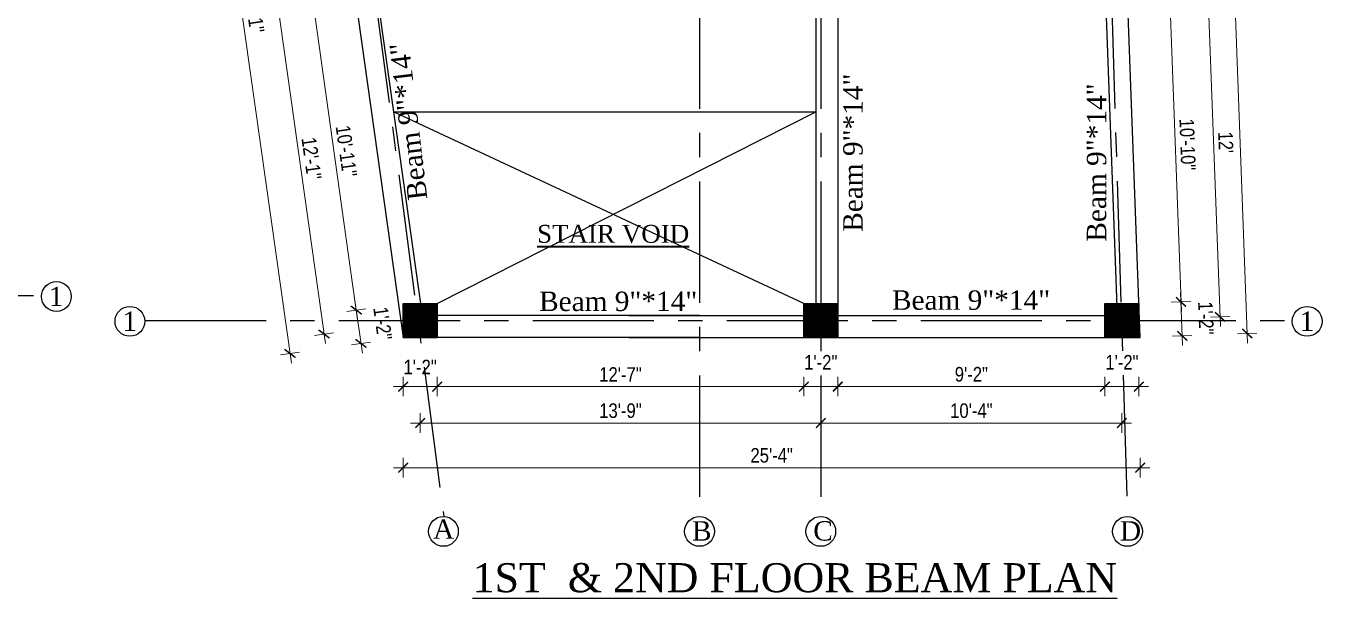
# Model space of a CAD drawing. Header units: inches. Extents: x -9998782 to 66725, y -6520505 to 8308.
# Drawn here: x -4998035 to -4997501, y -3257853 to -3257617 of the extents above; entities that cross this region are included whole.
import ezdxf
from ezdxf.enums import TextEntityAlignment as Align

# ---------------------------------------------------------------- set-up
doc = ezdxf.new("R2010")
doc.units = ezdxf.units.IN
doc.header["$LTSCALE"] = 2
doc.header["$MEASUREMENT"] = 0
doc.header["$PDMODE"] = 34
doc.linetypes.add('CENTER', pattern=[2, 1.25, -0.25, 0.25, -0.25])
doc.layers.get('0').update_dxf_attribs({"linetype": 'CONTINUOUS'})
doc.layers.get('DEFPOINTS').update_dxf_attribs({"color": 141, "linetype": 'CONTINUOUS'})
for name, color, linetype, lineweight in [('1', 7, 'CONTINUOUS', 13), ('DIM 1-100', 4, 'CONTINUOUS', 13), ('Toilet', 7, 'CONTINUOUS', 25), ('WALL SEC', 2, 'CONTINUOUS', 35)]:
    doc.layers.add(name, color=color, linetype=linetype, lineweight=lineweight)
for name, color, linetype in [('A-Hatch', 7, 'CONTINUOUS'), ('column', 4, 'CONTINUOUS'), ('WAll', 20, 'CONTINUOUS')]:
    doc.layers.add(name, color=color, linetype=linetype)
doc.styles.add('ordinary', font='times.ttf')
doc.styles.get("Standard").update_dxf_attribs({"font": 'ARIALN.TTF'})
doc.dimstyles.new('1 by 96', dxfattribs={"dimtxt": 6, "dimasz": 4, "dimexe": 4, "dimexo": 4, "dimgap": 2, "dimtad": 1, "dimdec": 0, "dimzin": 0, "dimdsep": 46, "dimlunit": 4, "dimtxsty": 'Standard', "dimblk": 'ARCHTICK', "dimcen": 0, "dimdle": 4, "dimadec": 0, "dimazin": 0, "dimtfac": 1, "dimtdec": 0, "dimtix": 1, "dimtofl": 0, "dimtmove": 1, "dimatfit": 3, "dimldrblk": 'ARCHTICK', "dimfxl": 4, "dimfxlon": 1, "dimtolj": 1, "dimtzin": 0, "dimlwd": -1, "dimlwe": -1, "dimarcsym": 0})

# ---------------------------------------------------------------- blocks, each defined once
blk = doc.blocks.new('_ArchTick')
at = {"color": 0, "linetype": 'ByBlock', "const_width": 0.15}
blk.add_lwpolyline([(-0.5, -0.5), (0.5, 0.5)], dxfattribs=at)
blk = doc.blocks.new('*D523')
at = {"layer": 'DEFPOINTS', "color": 0, "ltscale": 0.5}
for p in [(-4997879.84, -3257745.88), (-4997865.84, -3257745.88), (-4997865.84, -3257766.15)]:
    blk.add_point(p, dxfattribs=at)
at = {"layer": 'DIM 1-100', "color": 0, "ltscale": 0.5}
for p, q in [((-4997879.84, -3257762.15), (-4997879.84, -3257770.15)), ((-4997865.84, -3257762.15), (-4997865.84, -3257770.15)), ((-4997883.84, -3257766.15), (-4997861.84, -3257766.15))]:
    blk.add_line(p, q, dxfattribs=at)
at = {"layer": 'DIM 1-100', "color": 0, "ltscale": 0.5, "xscale": 4, "yscale": 4, "zscale": 4, "rotation": 180}
blk.add_blockref('_ArchTick', (-4997879.84, -3257766.15), dxfattribs=at)
at = {"layer": 'DIM 1-100', "color": 0, "ltscale": 0.5, "xscale": 4, "yscale": 4, "zscale": 4}
blk.add_blockref('_ArchTick', (-4997865.84, -3257766.15), dxfattribs=at)
at = {"layer": 'DIM 1-100', "color": 0, "ltscale": 0.5, "insert": (-4997872.84, -3257758.07), "char_height": 6, "attachment_point": 5}
blk.add_mtext('\\A1;1\'-2"', dxfattribs=at)
blk = doc.blocks.new('*D524')
at = {"layer": 'DEFPOINTS', "color": 0, "ltscale": 0.5}
for p in [(-4997865.84, -3257745.88), (-4997714.6, -3257745.88), (-4997714.6, -3257766.15)]:
    blk.add_point(p, dxfattribs=at)
at = {"layer": 'DIM 1-100', "color": 0, "ltscale": 0.5}
for p, q in [((-4997865.84, -3257762.15), (-4997865.84, -3257770.15)), ((-4997714.6, -3257762.15), (-4997714.6, -3257770.15)), ((-4997869.84, -3257766.15), (-4997710.6, -3257766.15))]:
    blk.add_line(p, q, dxfattribs=at)
at = {"layer": 'DIM 1-100', "color": 0, "ltscale": 0.5, "xscale": 4, "yscale": 4, "zscale": 4, "rotation": 180}
blk.add_blockref('_ArchTick', (-4997865.84, -3257766.15), dxfattribs=at)
at = {"layer": 'DIM 1-100', "color": 0, "ltscale": 0.5, "xscale": 4, "yscale": 4, "zscale": 4}
blk.add_blockref('_ArchTick', (-4997714.6, -3257766.15), dxfattribs=at)
at = {"layer": 'DIM 1-100', "color": 0, "ltscale": 0.5, "insert": (-4997790.22, -3257761.14), "char_height": 6, "attachment_point": 5}
blk.add_mtext('\\A1;12\'-7"', dxfattribs=at)
blk = doc.blocks.new('*D525')
at = {"layer": 'DEFPOINTS', "color": 0, "ltscale": 0.5}
for p in [(-4997714.6, -3257745.88), (-4997700.61, -3257745.88), (-4997700.61, -3257766.15)]:
    blk.add_point(p, dxfattribs=at)
at = {"layer": 'DIM 1-100', "color": 0, "ltscale": 0.5}
for p, q in [((-4997714.6, -3257762.15), (-4997714.6, -3257770.15)), ((-4997700.61, -3257762.15), (-4997700.61, -3257770.15)), ((-4997718.6, -3257766.15), (-4997696.61, -3257766.15))]:
    blk.add_line(p, q, dxfattribs=at)
at = {"layer": 'DIM 1-100', "color": 0, "ltscale": 0.5, "xscale": 4, "yscale": 4, "zscale": 4, "rotation": 180}
blk.add_blockref('_ArchTick', (-4997714.6, -3257766.15), dxfattribs=at)
at = {"layer": 'DIM 1-100', "color": 0, "ltscale": 0.5, "xscale": 4, "yscale": 4, "zscale": 4}
blk.add_blockref('_ArchTick', (-4997700.61, -3257766.15), dxfattribs=at)
at = {"layer": 'DIM 1-100', "color": 0, "ltscale": 0.5, "insert": (-4997707.6, -3257756.12), "char_height": 6, "attachment_point": 5}
blk.add_mtext('\\A1;1\'-2"', dxfattribs=at)
blk = doc.blocks.new('*D526')
at = {"layer": 'DEFPOINTS', "color": 0, "ltscale": 0.5}
for p in [(-4997700.61, -3257745.88), (-4997590.38, -3257745.88), (-4997590.38, -3257766.15)]:
    blk.add_point(p, dxfattribs=at)
at = {"layer": 'DIM 1-100', "color": 0, "ltscale": 0.5}
for p, q in [((-4997700.61, -3257762.15), (-4997700.61, -3257770.15)), ((-4997590.38, -3257762.15), (-4997590.38, -3257770.15)), ((-4997704.61, -3257766.15), (-4997586.38, -3257766.15))]:
    blk.add_line(p, q, dxfattribs=at)
at = {"layer": 'DIM 1-100', "color": 0, "ltscale": 0.5, "xscale": 4, "yscale": 4, "zscale": 4, "rotation": 180}
blk.add_blockref('_ArchTick', (-4997700.61, -3257766.15), dxfattribs=at)
at = {"layer": 'DIM 1-100', "color": 0, "ltscale": 0.5, "xscale": 4, "yscale": 4, "zscale": 4}
blk.add_blockref('_ArchTick', (-4997590.38, -3257766.15), dxfattribs=at)
at = {"layer": 'DIM 1-100', "color": 0, "ltscale": 0.5, "insert": (-4997645.49, -3257761.09), "char_height": 6, "attachment_point": 5}
blk.add_mtext('\\A1;9\'-2"', dxfattribs=at)
blk = doc.blocks.new('*D527')
at = {"layer": 'DEFPOINTS', "color": 0, "ltscale": 0.5}
for p in [(-4997590.38, -3257745.88), (-4997576.38, -3257745.88), (-4997576.38, -3257766.15)]:
    blk.add_point(p, dxfattribs=at)
at = {"layer": 'DIM 1-100', "color": 0, "ltscale": 0.5}
for p, q in [((-4997590.38, -3257762.15), (-4997590.38, -3257770.15)), ((-4997576.38, -3257762.15), (-4997576.38, -3257770.15)), ((-4997594.38, -3257766.15), (-4997572.38, -3257766.15))]:
    blk.add_line(p, q, dxfattribs=at)
at = {"layer": 'DIM 1-100', "color": 0, "ltscale": 0.5, "xscale": 4, "yscale": 4, "zscale": 4, "rotation": 180}
blk.add_blockref('_ArchTick', (-4997590.38, -3257766.15), dxfattribs=at)
at = {"layer": 'DIM 1-100', "color": 0, "ltscale": 0.5, "xscale": 4, "yscale": 4, "zscale": 4}
blk.add_blockref('_ArchTick', (-4997576.38, -3257766.15), dxfattribs=at)
at = {"layer": 'DIM 1-100', "color": 0, "ltscale": 0.5, "insert": (-4997583.38, -3257756.12), "char_height": 6, "attachment_point": 5}
blk.add_mtext('\\A1;1\'-2"', dxfattribs=at)
blk = doc.blocks.new('*D531')
at = {"layer": 'DEFPOINTS', "color": 0, "ltscale": 0.5}
for p in [(-4997900.06, -3257602.38), (-4997879.84, -3257731.88), (-4997899.17, -3257734.61)]:
    blk.add_point(p, dxfattribs=at)
at = {"layer": 'DIM 1-100', "color": 0, "ltscale": 0.5}
for p, q in [((-4997913.5, -3257604.28), (-4997921.42, -3257605.39)), ((-4997918.01, -3257600.87), (-4997898.62, -3257738.57)), ((-4997895.21, -3257734.05), (-4997903.14, -3257735.16))]:
    blk.add_line(p, q, dxfattribs=at)
at = {"layer": 'DIM 1-100', "color": 0, "ltscale": 0.5, "xscale": 4, "yscale": 4, "zscale": 4}
for p, rotation in [((-4997917.46, -3257604.83), 98.01894551890366), ((-4997899.17, -3257734.61), 278.0189455189036)]:
    blk.add_blockref('_ArchTick', p, dxfattribs=dict(at, rotation=rotation))
at = {"layer": 'DIM 1-100', "color": 0, "ltscale": 0.5, "insert": (-4997903.3, -3257669.01), "char_height": 6, "attachment_point": 5, "rotation": 278.0189}
blk.add_mtext('\\A1;10\'-11"', dxfattribs=at)
blk = doc.blocks.new('*D532')
at = {"layer": 'DEFPOINTS', "color": 0, "ltscale": 0.5}
for p in [(-4997879.84, -3257731.88), (-4997897.24, -3257748.33), (-4997879.84, -3257745.88)]:
    blk.add_point(p, dxfattribs=at)
at = {"layer": 'DIM 1-100', "color": 0, "ltscale": 0.5}
for p, q in [((-4997899.73, -3257730.65), (-4997896.68, -3257752.29)), ((-4997895.21, -3257734.05), (-4997903.14, -3257735.16)), ((-4997893.28, -3257747.78), (-4997901.2, -3257748.89))]:
    blk.add_line(p, q, dxfattribs=at)
at = {"layer": 'DIM 1-100', "color": 0, "ltscale": 0.5, "xscale": 4, "yscale": 4, "zscale": 4}
for p, rotation in [((-4997899.17, -3257734.61), 98.01894551890366), ((-4997897.24, -3257748.33), 278.0189455189036)]:
    blk.add_blockref('_ArchTick', p, dxfattribs=dict(at, rotation=rotation))
at = {"layer": 'DIM 1-100', "color": 0, "ltscale": 0.5, "insert": (-4997888.28, -3257740.07), "char_height": 6, "attachment_point": 5, "rotation": 278.0189}
blk.add_mtext('\\A1;1\'-2"', dxfattribs=at)
blk = doc.blocks.new('*D533')
at = {"layer": 'DEFPOINTS', "color": 0, "ltscale": 0.5}
for p in [(-4997893.06, -3257595.38), (-4997932.69, -3257600.97), (-4997872.84, -3257738.88)]:
    blk.add_point(p, dxfattribs=at)
at = {"layer": 'DIM 1-100', "color": 0, "ltscale": 0.5}
for p, q in [((-4997911.91, -3257748.43), (-4997933.24, -3257597)), ((-4997928.73, -3257600.41), (-4997936.65, -3257601.52)), ((-4997908.51, -3257743.91), (-4997916.43, -3257745.02))]:
    blk.add_line(p, q, dxfattribs=at)
at = {"layer": 'DIM 1-100', "color": 0, "ltscale": 0.5, "xscale": 4, "yscale": 4, "zscale": 4}
for p, rotation in [((-4997932.69, -3257600.97), 98.01894551876403), ((-4997912.47, -3257744.47), 278.018945518764)]:
    blk.add_blockref('_ArchTick', p, dxfattribs=dict(at, rotation=rotation))
at = {"layer": 'DIM 1-100', "color": 0, "ltscale": 0.5, "insert": (-4997917.61, -3257672.02), "char_height": 6, "attachment_point": 5, "rotation": 278.0189}
blk.add_mtext('\\A1;12\'-1"', dxfattribs=at)
blk = doc.blocks.new('*D535')
at = {"layer": 'DEFPOINTS', "color": 0, "ltscale": 0.5}
for p in [(-4997919.89, -3257461.64), (-4997879.84, -3257745.88), (-4997926.51, -3257752.46)]:
    blk.add_point(p, dxfattribs=at)
at = {"layer": 'DIM 1-100', "color": 0, "ltscale": 0.5}
for p, q in [((-4997967.12, -3257464.25), (-4997925.96, -3257756.42)), ((-4997962.6, -3257467.66), (-4997970.52, -3257468.77)), ((-4997922.55, -3257751.9), (-4997930.47, -3257753.02))]:
    blk.add_line(p, q, dxfattribs=at)
at = {"layer": 'DIM 1-100', "color": 0, "ltscale": 0.5, "xscale": 4, "yscale": 4, "zscale": 4}
for p, rotation in [((-4997966.56, -3257468.21), 98.01894551889016), ((-4997926.51, -3257752.46), 278.0189455188902)]:
    blk.add_blockref('_ArchTick', p, dxfattribs=dict(at, rotation=rotation))
at = {"layer": 'DIM 1-100', "color": 0, "ltscale": 0.5, "insert": (-4997941.52, -3257609.63), "char_height": 6, "attachment_point": 5, "rotation": 278.0189}
blk.add_mtext('\\A1;23\'-11"', dxfattribs=at)
blk = doc.blocks.new('*D536')
at = {"layer": 'DEFPOINTS', "color": 0, "ltscale": 0.5}
for p in [(-4997872.84, -3257738.88), (-4997707.61, -3257738.88), (-4997707.61, -3257781.16)]:
    blk.add_point(p, dxfattribs=at)
at = {"layer": 'DIM 1-100', "color": 0, "ltscale": 0.5}
for p, q in [((-4997872.84, -3257777.16), (-4997872.84, -3257785.16)), ((-4997707.61, -3257777.16), (-4997707.61, -3257785.16)), ((-4997876.84, -3257781.16), (-4997703.61, -3257781.16))]:
    blk.add_line(p, q, dxfattribs=at)
at = {"layer": 'DIM 1-100', "color": 0, "ltscale": 0.5, "xscale": 4, "yscale": 4, "zscale": 4, "rotation": 180}
blk.add_blockref('_ArchTick', (-4997872.84, -3257781.16), dxfattribs=at)
at = {"layer": 'DIM 1-100', "color": 0, "ltscale": 0.5, "xscale": 4, "yscale": 4, "zscale": 4}
blk.add_blockref('_ArchTick', (-4997707.61, -3257781.16), dxfattribs=at)
at = {"layer": 'DIM 1-100', "color": 0, "ltscale": 0.5, "insert": (-4997790.22, -3257776.1), "char_height": 6, "attachment_point": 5}
blk.add_mtext('\\A1;13\'-9"', dxfattribs=at)
blk = doc.blocks.new('*D537')
at = {"layer": 'DEFPOINTS', "color": 0, "ltscale": 0.5}
for p in [(-4997707.61, -3257738.88), (-4997583.38, -3257738.9), (-4997583.38, -3257781.16)]:
    blk.add_point(p, dxfattribs=at)
at = {"layer": 'DIM 1-100', "color": 0, "ltscale": 0.5}
for p, q in [((-4997707.61, -3257777.16), (-4997707.61, -3257785.16)), ((-4997583.38, -3257777.16), (-4997583.38, -3257785.16)), ((-4997711.61, -3257781.16), (-4997579.38, -3257781.16))]:
    blk.add_line(p, q, dxfattribs=at)
at = {"layer": 'DIM 1-100', "color": 0, "ltscale": 0.5, "xscale": 4, "yscale": 4, "zscale": 4, "rotation": 180}
blk.add_blockref('_ArchTick', (-4997707.61, -3257781.16), dxfattribs=at)
at = {"layer": 'DIM 1-100', "color": 0, "ltscale": 0.5, "xscale": 4, "yscale": 4, "zscale": 4}
blk.add_blockref('_ArchTick', (-4997583.38, -3257781.16), dxfattribs=at)
at = {"layer": 'DIM 1-100', "color": 0, "ltscale": 0.5, "insert": (-4997645.49, -3257776.1), "char_height": 6, "attachment_point": 5}
blk.add_mtext('\\A1;10\'-4"', dxfattribs=at)
blk = doc.blocks.new('*D538')
at = {"layer": 'DEFPOINTS', "color": 0, "ltscale": 0.5}
for p in [(-4997879.84, -3257745.88), (-4997575.86, -3257745.88), (-4997575.86, -3257799.58)]:
    blk.add_point(p, dxfattribs=at)
at = {"layer": 'DIM 1-100', "color": 0, "ltscale": 0.5}
for p, q in [((-4997879.84, -3257795.58), (-4997879.84, -3257803.58)), ((-4997575.86, -3257795.58), (-4997575.86, -3257803.58)), ((-4997883.84, -3257799.58), (-4997571.86, -3257799.58))]:
    blk.add_line(p, q, dxfattribs=at)
at = {"layer": 'DIM 1-100', "color": 0, "ltscale": 0.5, "xscale": 4, "yscale": 4, "zscale": 4, "rotation": 180}
blk.add_blockref('_ArchTick', (-4997879.84, -3257799.58), dxfattribs=at)
at = {"layer": 'DIM 1-100', "color": 0, "ltscale": 0.5, "xscale": 4, "yscale": 4, "zscale": 4}
blk.add_blockref('_ArchTick', (-4997575.86, -3257799.58), dxfattribs=at)
at = {"layer": 'DIM 1-100', "color": 0, "ltscale": 0.5, "insert": (-4997727.85, -3257794.52), "char_height": 6, "attachment_point": 5}
blk.add_mtext('\\A1;25\'-4"', dxfattribs=at)
blk = doc.blocks.new('*D539')
at = {"layer": 'DEFPOINTS', "color": 0, "ltscale": 0.5}
for p in [(-4997576.38, -3257731.88), (-4997559.01, -3257731.24), (-4997575.86, -3257745.88)]:
    blk.add_point(p, dxfattribs=at)
at = {"layer": 'DIM 1-100', "color": 0, "ltscale": 0.5}
for p, q in [((-4997558.35, -3257749.24), (-4997559.16, -3257727.24)), ((-4997563.01, -3257731.39), (-4997555.01, -3257731.09)), ((-4997562.49, -3257745.39), (-4997554.5, -3257745.09))]:
    blk.add_line(p, q, dxfattribs=at)
at = {"layer": 'DIM 1-100', "color": 0, "ltscale": 0.5, "xscale": 4, "yscale": 4, "zscale": 4}
for p, rotation in [((-4997559.01, -3257731.24), 92.11435361987118), ((-4997558.49, -3257745.24), 272.1143536198712)]:
    blk.add_blockref('_ArchTick', p, dxfattribs=dict(at, rotation=rotation))
at = {"layer": 'DIM 1-100', "color": 0, "ltscale": 0.5, "insert": (-4997548.73, -3257737.87), "char_height": 6, "attachment_point": 5, "rotation": 272.1144}
blk.add_mtext('\\A1;1\'-2"', dxfattribs=at)
blk = doc.blocks.new('*D540')
at = {"layer": 'DEFPOINTS', "color": 0, "ltscale": 0.5}
for p in [(-4997581.68, -3257602.38), (-4997563.79, -3257601.72), (-4997576.38, -3257731.88)]:
    blk.add_point(p, dxfattribs=at)
at = {"layer": 'DIM 1-100', "color": 0, "ltscale": 0.5}
for p, q in [((-4997558.86, -3257735.24), (-4997563.94, -3257597.73)), ((-4997567.79, -3257601.87), (-4997559.79, -3257601.58)), ((-4997563.01, -3257731.39), (-4997555.01, -3257731.09))]:
    blk.add_line(p, q, dxfattribs=at)
at = {"layer": 'DIM 1-100', "color": 0, "ltscale": 0.5, "xscale": 4, "yscale": 4, "zscale": 4}
for p, rotation in [((-4997563.79, -3257601.72), 92.11435361990641), ((-4997559.01, -3257731.24), 272.1143536199064)]:
    blk.add_blockref('_ArchTick', p, dxfattribs=dict(at, rotation=rotation))
at = {"layer": 'DIM 1-100', "color": 0, "ltscale": 0.5, "insert": (-4997556.34, -3257666.3), "char_height": 6, "attachment_point": 5, "rotation": 272.1144}
blk.add_mtext('\\A1;10\'-10"', dxfattribs=at)
blk = doc.blocks.new('*D544')
at = {"layer": 'DEFPOINTS', "color": 0, "ltscale": 0.5}
for p in [(-4997548.21, -3257593.89), (-4997588.68, -3257595.38), (-4997583.38, -3257738.88)]:
    blk.add_point(p, dxfattribs=at)
at = {"layer": 'DIM 1-100', "color": 0, "ltscale": 0.5}
for p, q in [((-4997552.21, -3257594.04), (-4997544.21, -3257593.74)), ((-4997542.76, -3257741.39), (-4997548.36, -3257589.89)), ((-4997546.91, -3257737.54), (-4997538.91, -3257737.24))]:
    blk.add_line(p, q, dxfattribs=at)
at = {"layer": 'DIM 1-100', "color": 0, "ltscale": 0.5, "xscale": 4, "yscale": 4, "zscale": 4}
for p, rotation in [((-4997548.21, -3257593.89), 92.11435361966569), ((-4997542.91, -3257737.39), 272.1143536196657)]:
    blk.add_blockref('_ArchTick', p, dxfattribs=dict(at, rotation=rotation))
at = {"layer": 'DIM 1-100', "color": 0, "ltscale": 0.5, "insert": (-4997540.55, -3257665.45), "char_height": 6, "attachment_point": 5, "rotation": 272.1144}
blk.add_mtext("\\A1;12'", dxfattribs=at)
blk = doc.blocks.new('*D546')
at = {"layer": 'DEFPOINTS', "color": 0, "ltscale": 0.5}
for p in [(-4997543.99, -3257411), (-4997588.17, -3257412.63), (-4997575.86, -3257745.88)]:
    blk.add_point(p, dxfattribs=at)
at = {"layer": 'DIM 1-100', "color": 0, "ltscale": 0.5}
for p, q in [((-4997547.99, -3257411.15), (-4997539.99, -3257410.85)), ((-4997531.54, -3257748.25), (-4997544.14, -3257407)), ((-4997535.68, -3257744.4), (-4997527.69, -3257744.1))]:
    blk.add_line(p, q, dxfattribs=at)
at = {"layer": 'DIM 1-100', "color": 0, "ltscale": 0.5, "xscale": 4, "yscale": 4, "zscale": 4}
for p, rotation in [((-4997543.99, -3257411), 92.11435361988767), ((-4997531.69, -3257744.25), 272.1143536198877)]:
    blk.add_blockref('_ArchTick', p, dxfattribs=dict(at, rotation=rotation))
at = {"layer": 'DIM 1-100', "color": 0, "ltscale": 0.5, "insert": (-4997532.78, -3257577.44), "char_height": 6, "attachment_point": 5, "rotation": 272.1144}
blk.add_mtext('\\A1;27\'-9"', dxfattribs=at)

msp = doc.modelspace()

# ---------------------------------------------------------------- hatches: boundary and pattern name
at = {"layer": 'A-Hatch', "ltscale": 0.5}
h = msp.add_hatch(dxfattribs=at)
h.set_pattern_fill('ANSI31', color=256)
h.set_pattern_definition([(45, (93552.87094, 673.58785), (-0.0883883476483, 0.0883883476483), [])])
h.paths.add_polyline_path([(-4997865.84, -3257731.88), (-4997879.84, -3257731.88), (-4997879.84, -3257745.88), (-4997865.84, -3257745.88)])
h = msp.add_hatch(dxfattribs=at)
h.set_pattern_fill('ANSI31', color=256)
h.set_pattern_definition([(45, (93718.10664, 673.58785), (-0.0883883476483, 0.0883883476483), [])])
h.paths.add_polyline_path([(-4997700.61, -3257731.88), (-4997714.61, -3257731.88), (-4997714.61, -3257745.88), (-4997700.61, -3257745.88)])
h = msp.add_hatch(dxfattribs=at)
h.set_pattern_fill('ANSI31', color=256)
h.set_pattern_definition([(45, (93842.33482, 673.56879), (-0.0883883476483, 0.0883883476483), [])])
h.paths.add_polyline_path([(-4997576.38, -3257731.9), (-4997590.38, -3257731.9), (-4997590.38, -3257745.9), (-4997576.38, -3257745.9)])

# ---------------------------------------------------------------- linework, layer by layer
at = {"ltscale": 0.5}
for p, q in [((-4997714.61, -3257731.88), (-4997883.86, -3257652.88)), ((-4997865.84, -3257731.88), (-4997709.61, -3257652.88))]:
    msp.add_line(p, q, dxfattribs=at)
for points in [[(-4997714.61, -3257736.88), (-4997585.2, -3257736.88), (-4997596.79, -3257423), (-4997713.29, -3257440.22)], [(-4997713.29, -3257440.22), (-4997909.73, -3257469.24), (-4997872.02, -3257736.88), (-4997865.84, -3257736.88)]]:
    msp.add_lwpolyline(points, dxfattribs=at)
for points in [[(-4997879.84, -3257731.88), (-4997865.84, -3257731.88), (-4997865.84, -3257745.88), (-4997879.84, -3257745.88)], [(-4997714.61, -3257731.88), (-4997700.61, -3257731.88), (-4997700.61, -3257745.88), (-4997714.61, -3257745.88)], [(-4997590.38, -3257731.88), (-4997576.38, -3257731.88), (-4997576.38, -3257745.88), (-4997590.38, -3257745.88)]]:
    msp.add_lwpolyline(points, close=True, dxfattribs=at)
at = {"layer": 'column', "color": 1}
for p, q in [((-4997709.61, -3257445.31), (-4997709.61, -3257731.88)), ((-4997700.61, -3257445.31), (-4997700.61, -3257731.88)), ((-4997883.86, -3257652.88), (-4997709.61, -3257652.88)), ((-4997757.61, -3257736.88), (-4997865.84, -3257736.88)), ((-4997757.61, -3257745.88), (-4997865.84, -3257745.88))]:
    msp.add_line(p, q, dxfattribs=at)
for points in [[(-4997714.61, -3257745.88), (-4997575.86, -3257745.88), (-4997588.17, -3257412.63), (-4997714.61, -3257431.31)], [(-4997714.61, -3257736.88), (-4997585.2, -3257736.88), (-4997596.79, -3257423), (-4997713.29, -3257440.22)], [(-4997714.61, -3257431.31), (-4997919.89, -3257461.64), (-4997879.84, -3257745.88), (-4997865.84, -3257745.88)], [(-4997713.29, -3257440.22), (-4997909.73, -3257469.24), (-4997872.02, -3257736.88), (-4997865.84, -3257736.88)], [(-4997786.72, -3257736.88), (-4997714.65, -3257736.88)], [(-4997786.72, -3257745.88), (-4997714.65, -3257745.88)]]:
    msp.add_lwpolyline(points, dxfattribs=at)
at = {"layer": 'Toilet', "linetype": 'CENTER', "ltscale": 20}
for p, q in [((-4997923.5, -3257361.55), (-4997863.11, -3257819.69)), ((-4997757.61, -3257361.55), (-4997757.61, -3257819.69)), ((-4997707.61, -3257361.55), (-4997707.61, -3257819.69)), ((-4997595.17, -3257361.55), (-4997581.12, -3257819.69)), ((-4998502.27, -3257728.64), (-4998029.01, -3257728.64)), ((-4997986.39, -3257738.88), (-4997513.13, -3257738.88))]:
    msp.add_line(p, q, dxfattribs=at)
at = {"layer": 'Toilet'}
for centre in [(-4998022.87, -3257728.99), (-4997992.54, -3257739.23), (-4997506.99, -3257739.23), (-4997863.24, -3257825.84), (-4997757.61, -3257825.84), (-4997707.61, -3257825.84), (-4997581.12, -3257825.84)]:
    msp.add_circle(centre, 6.15, dxfattribs=at)

# ---------------------------------------------------------------- texts
at = {"layer": '1', "char_height": 8, "attachment_point": 9, "style": 'ordinary'}
for insert, rotation in [((-4997877.47, -3257623.93), 96.8203), ((-4997690.23, -3257637.07), 90), ((-4997589.75, -3257641.13), 90)]:
    msp.add_mtext('Beam 9"*14"', dxfattribs=dict(at, insert=insert, rotation=rotation))
at = {"layer": '1', "char_height": 8, "width": 20.1234, "attachment_point": 1, "style": 'ordinary'}
for s, insert in [('1', (-4998025.98, -3257724.95)), ('1', (-4997995.65, -3257735.2)), ('1', (-4997510.1, -3257735.2)), ('A', (-4997867.52, -3257820.89)), ('B', (-4997760.7, -3257821.63)), ('C', (-4997710.7, -3257821.63)), ('D', (-4997584.2, -3257821.63))]:
    msp.add_mtext(s, dxfattribs=dict(at, insert=insert))
at = {"layer": '1', "char_height": 8, "attachment_point": 9, "style": 'ordinary'}
for insert in [(-4997758.53, -3257735.09), (-4997612.98, -3257734.58)]:
    msp.add_mtext('Beam 9"*14"', dxfattribs=dict(at, insert=insert))
at = {"layer": 'WAll', "style": 'ordinary'}
msp.add_text('%%U1ST  & 2ND FLOOR BEAM PLAN', height=12, dxfattribs=at).set_placement((-4997718.29, -3257844.93), align=Align.MIDDLE_CENTER)
at = {"layer": 'WALL SEC', "color": 0, "style": 'ordinary'}
msp.add_text('%%USTAIR VOID', height=7.3728, dxfattribs=at).set_placement((-4997793.23, -3257703.15), align=Align.MIDDLE_CENTER)

# ---------------------------------------------------------------- dimensions: what is measured, and where the dimension line sits
at = {"layer": 'DIM 1-100', "ltscale": 0.5}
for p1, p2, distance, picture, middle in [((-4997575.86, -3257745.88), (-4997588.17, -3257412.63), -44.21, '*D546', (-4997532.78, -3257577.44)), ((-4997919.89, -3257461.64), (-4997879.84, -3257745.88), -47.13, '*D535', (-4997941.52, -3257609.63)), ((-4997583.38, -3257738.88), (-4997588.68, -3257595.38), -40.5, '*D544', (-4997540.55, -3257665.45)), ((-4997872.84, -3257738.88), (-4997893.06, -3257595.38), 40.02, '*D533', (-4997917.61, -3257672.02))]:
    dim = msp.add_aligned_dim(p1=p1, p2=p2, distance=distance, dimstyle='1 by 96', dxfattribs=at)
    dim.commit()
    dim.dimension.update_dxf_attribs({"geometry": picture, "text_midpoint": middle})
for base, p1, p2, angle, picture, middle in [((-4997563.79, -3257601.72), (-4997576.38, -3257731.88), (-4997581.68, -3257602.38), 272.1144, '*D540', (-4997556.34, -3257666.3)), ((-4997899.17, -3257734.61), (-4997900.06, -3257602.38), (-4997879.84, -3257731.88), 278.0189, '*D531', (-4997903.3, -3257669.01))]:
    dim = msp.add_linear_dim(base=base, p1=p1, p2=p2, angle=angle, dimstyle='1 by 96', dxfattribs=at)
    dim.commit()
    dim.dimension.update_dxf_attribs({"geometry": picture, "text_midpoint": middle})
for base, p1, p2, angle, picture, middle, dimtype in [((-4997559.01, -3257731.24), (-4997575.86, -3257745.88), (-4997576.38, -3257731.88), 92.1144, '*D539', (-4997553.74, -3257738.06), 161), ((-4997897.24, -3257748.33), (-4997879.84, -3257731.88), (-4997879.84, -3257745.88), 278.0189, '*D532', (-4997893.24, -3257740.77), 160)]:
    dim = msp.add_linear_dim(base=base, p1=p1, p2=p2, angle=angle, dimstyle='1 by 96', dxfattribs=at)
    dim.commit()
    dim.dimension.update_dxf_attribs({"geometry": picture, "text_midpoint": middle, "dimtype": dimtype})
for base, p1, p2, picture, middle in [((-4997707.61, -3257781.16), (-4997872.84, -3257738.88), (-4997707.61, -3257738.88), '*D536', (-4997790.22, -3257776.1)), ((-4997583.38, -3257781.16), (-4997707.61, -3257738.88), (-4997583.38, -3257738.9), '*D537', (-4997645.49, -3257776.1)), ((-4997575.86, -3257799.58), (-4997879.84, -3257745.88), (-4997575.86, -3257745.88), '*D538', (-4997727.85, -3257794.52)), ((-4997714.6, -3257766.15), (-4997865.84, -3257745.88), (-4997714.6, -3257745.88), '*D524', (-4997790.22, -3257761.14)), ((-4997590.38, -3257766.15), (-4997700.61, -3257745.88), (-4997590.38, -3257745.88), '*D526', (-4997645.49, -3257761.09))]:
    dim = msp.add_linear_dim(base=base, p1=p1, p2=p2, dimstyle='1 by 96', dxfattribs=at)
    dim.commit()
    dim.dimension.update_dxf_attribs({"geometry": picture, "text_midpoint": middle})
for base, p1, p2, picture, middle in [((-4997865.84, -3257766.15), (-4997879.84, -3257745.88), (-4997865.84, -3257745.88), '*D523', (-4997872.84, -3257763.08)), ((-4997700.61, -3257766.15), (-4997714.6, -3257745.88), (-4997700.61, -3257745.88), '*D525', (-4997707.6, -3257761.14)), ((-4997576.38, -3257766.15), (-4997590.38, -3257745.88), (-4997576.38, -3257745.88), '*D527', (-4997583.38, -3257761.14))]:
    dim = msp.add_linear_dim(base=base, p1=p1, p2=p2, dimstyle='1 by 96', dxfattribs=at)
    dim.commit()
    dim.dimension.update_dxf_attribs({"geometry": picture, "text_midpoint": middle, "dimtype": 160})

doc.saveas('drawing.dxf')
